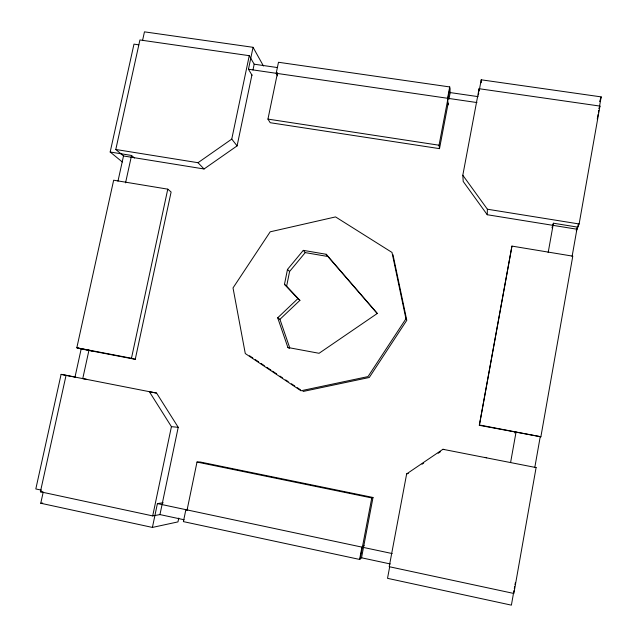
<?xml version="1.0" encoding="UTF-8"?>
<svg xmlns="http://www.w3.org/2000/svg" width="637" height="637" viewBox="0 0 637 637"><rect width="100%" height="100%" fill="white"/><g stroke="black" fill="none" stroke-linecap="round" stroke-linejoin="round"><path stroke-width="0.96" d="M481.23 82.714L481.23 79.808L601.185 96.888L599.138 108.481M576.907 229.216L487.241 214.733L487.385 209.223L462.812 175.239L479.08 88.71L599.95 106.084L579.129 223.969L576.254 230.753M511.949 246.097L479.343 425.325L540.877 436.767L572.782 256.162L511.949 246.097L479.343 425.325M540.184 436.998L534.825 467.319L536.099 467.582L513.86 593.469L389.207 566.699L406.653 473.904L442.922 449.292L443.782 449.451M572.09 256.48L577.257 227.258M578.3 224.216L577.783 227.146L553.426 223.221L552 227.791M513.971 590.571L511.392 605.15L387.519 578.332L389.669 566.898M514.314 588.62L514.656 586.677M514.999 584.734L515.341 582.791M597.259 119.095L598.111 114.27M598.454 112.343L598.796 110.408M510.587 462.566L516.042 432.077L514.76 432.961M548.17 252.578L553.426 223.221M478.379 94.977L478.737 93.074M479.096 91.179L481.23 79.808M187.724 509.329L185.877 509.664L183.4 521.615L359.579 559.429L361.927 547.119L364.093 545.463M277.573 75.867L276.195 73.295L278.48 62.267L449.714 86.935L447.556 98.265L448.161 104.866M360.136 558.96L371.777 497.943L373.011 497.473L361.513 557.789L390.346 563.968M277.549 72.674L267.946 119.103L270.231 122.718L439.506 148.644L439.044 145.22L449.849 88.567M439.506 148.644L448.161 103.218M448.902 99.356L450.192 92.588L478.156 96.641M297.893 298.626L284.468 284.357L287.486 269.427L303.292 250.357L326.184 254.274L377.343 313.436L319.065 353.288L287.9 347.499L277.7 317.807L297.893 298.626L299.908 300.353L279.93 319.328L289.716 347.786M299.908 300.353L286.618 286.236L289.596 271.473L305.227 252.61L327.88 256.496L377.2 313.523M178.758 518.072L177.97 521.894L152.41 527.428L40.76 503.254L43.228 492.035M186.952 510.635L197 462.056L200.137 461.992L373.011 497.473M66.057 375.336L40.41 491.788L152.697 515.906L159.959 514.585L178.217 427.308L156.591 393.093L61.104 374.357L35.815 488.953L41.501 490.172M252.961 70.03L254.179 64.194L249.258 55.682L139.917 39.964L115.791 149.488L123.506 155.969L204.047 168.98L237.091 145.889L251.941 74.887M152.697 515.906L171.425 426.663L149.361 391.683L156.591 393.093M115.791 149.488L198.003 162.706L231.757 139.097L249.258 55.682M152.41 527.428L157.403 503.604L163.199 502.752M252.037 75.222L248.454 69.25L253.056 47.313L144.456 31.85L142.6 40.282M74.999 377.08L81.17 348.949L135.251 359.324L171.114 192.008L167.77 189.157L113.657 180.207L76.822 347.786L82.834 349.402M135.251 359.324L131.469 358.265L167.77 189.157M117.972 181.187L123.506 155.969M78.136 348.136L88.957 350.215L82.754 378.601L86.624 379.357M125.553 182.867L131.548 155.46L110.177 152.012L133.977 44.136L138.81 44.829M599.616 101.578L601.185 96.888M599.059 108.688L599.95 106.084M359.579 559.429L361.792 557.55M422.036 464.214L423.645 463.115M438.145 453.281L440.565 451.641M406.653 473.904L408.341 473.498M302.965 391.492L369.277 377.486L406.78 320.315L392.973 254.689M40.76 503.254L42.711 503.047M40.41 491.788L42.329 491.637M171.425 426.663L178.217 427.308M254.179 64.194L277.597 67.586M248.454 69.25L476.954 102.557M267.946 119.103L439.044 145.22M487.385 209.223L579.129 223.969M76.822 347.786L131.469 358.265M479.327 424.967L540.877 436.767M61.104 374.357L75.445 377.16M484.757 457.374L486.684 457.748M442.922 449.292L536.099 467.582M197 462.056L371.777 497.943M157.403 503.604L392.177 553.553M159.959 514.585L184.157 519.776M88.957 350.215L91.839 350.995M287.9 347.499L289.325 348.304M249.521 355.772L252.809 357.97M255.278 359.618L258.566 361.816M261.027 363.464L264.315 365.662M266.784 367.31L270.9 370.057M272.54 371.156L276.649 373.903M279.938 376.109L282.406 377.757M285.695 379.955L288.163 381.603M291.451 383.8L294.74 385.998M297.208 387.646L300.497 389.844M277.7 317.807L279.93 319.328M110.177 152.012L122.328 161.997M131.548 155.46L134.503 158.008M284.468 284.357L286.618 286.236M287.486 269.427L289.596 271.473M198.003 162.706L204.047 168.98M303.292 250.357L305.227 252.61M231.757 139.097L237.091 145.889M326.184 254.274L327.88 256.496M487.241 214.733L463.21 181.457L462.812 175.239M253.056 47.313L263.455 66.001M449.714 86.935L450.208 92.763M479.08 88.71L479.096 90.502M405.944 318.779L368.011 376.594L300.967 390.768L245.285 353.543L233.023 287.924L270.184 231.82L335.548 216.914L391.994 252.435L405.944 318.779"/></g></svg>
